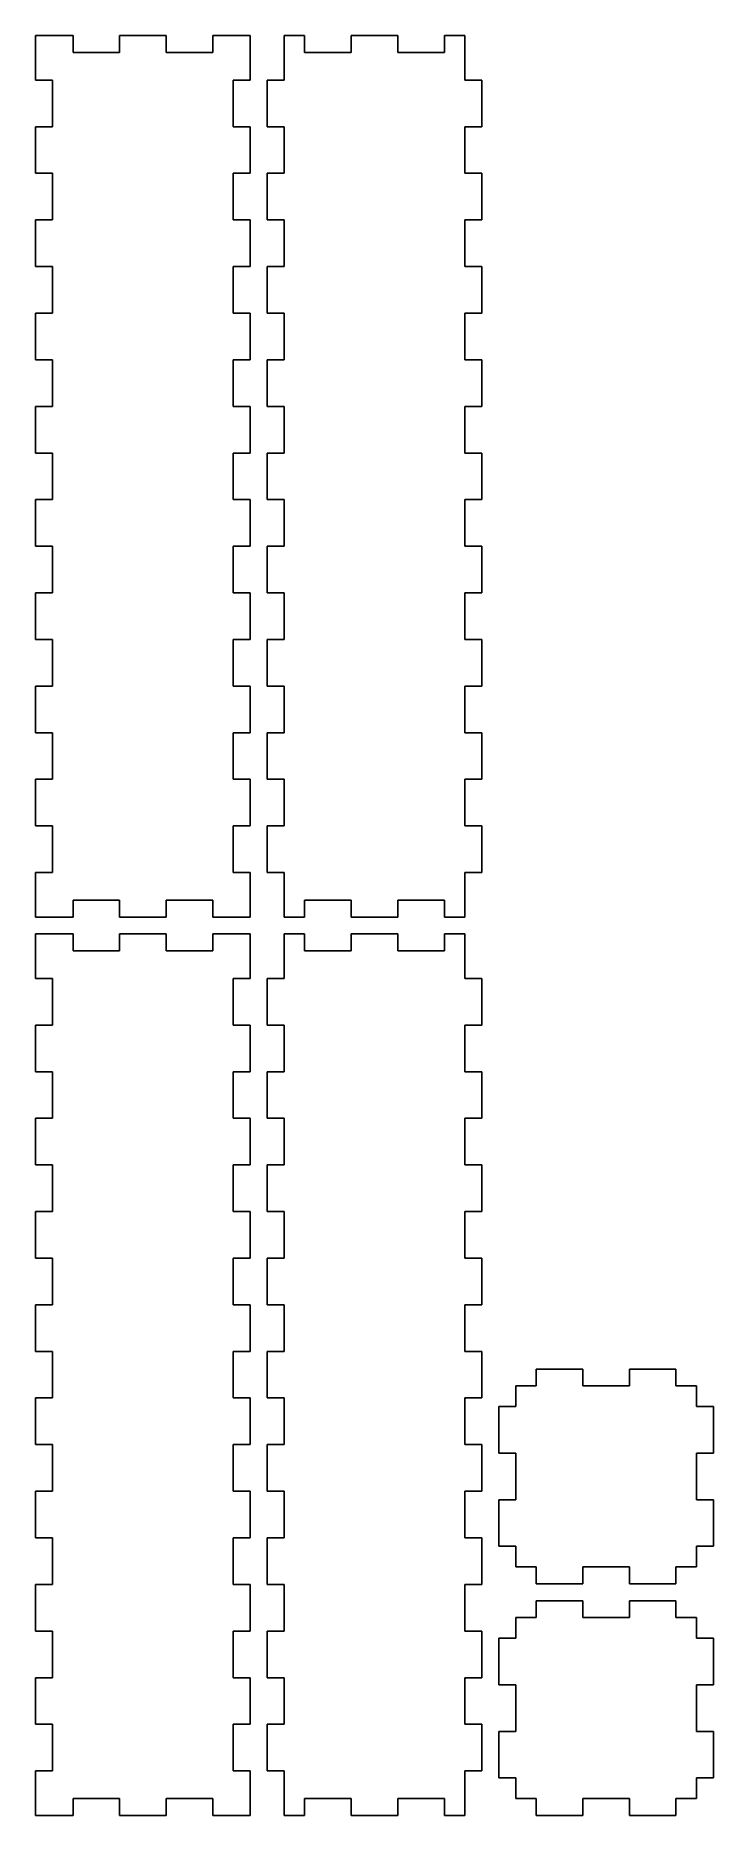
# Model space of a CAD drawing. Header units: millimetres. Extents: x 0 to 120, y 3 to 318.
import ezdxf

# ---------------------------------------------------------------- set-up
doc = ezdxf.new("R2010")
doc.units = ezdxf.units.MM

msp = doc.modelspace()

# ---------------------------------------------------------------- linework, layer by layer
at = {"layer": 'back_outsideCutPath'}
for p, q in [((0, 318), (0, 310.125)), ((6.625, 318), (0, 318)), ((6.625, 315), (6.625, 318)), ((14.875, 315), (6.625, 315)), ((23.125, 318), (14.875, 318)), ((14.875, 318), (14.875, 315)), ((23.125, 315), (23.125, 318)), ((31.375, 315), (23.125, 315)), ((38, 318), (31.375, 318)), ((31.375, 318), (31.375, 315)), ((38, 310.125), (38, 318)), ((0, 310.125), (3, 310.125)), ((3, 310.125), (3, 301.875)), ((35, 301.875), (35, 310.125)), ((35, 310.125), (38, 310.125)), ((3, 301.875), (0, 301.875)), ((0, 301.875), (0, 293.625)), ((38, 301.875), (35, 301.875)), ((38, 293.625), (38, 301.875)), ((0, 293.625), (3, 293.625)), ((3, 293.625), (3, 285.375)), ((35, 285.375), (35, 293.625)), ((35, 293.625), (38, 293.625)), ((3, 285.375), (0, 285.375)), ((0, 285.375), (0, 277.125)), ((38, 285.375), (35, 285.375)), ((38, 277.125), (38, 285.375)), ((0, 277.125), (3, 277.125)), ((3, 277.125), (3, 268.875)), ((35, 268.875), (35, 277.125)), ((35, 277.125), (38, 277.125)), ((3, 268.875), (0, 268.875)), ((0, 268.875), (0, 260.625)), ((38, 268.875), (35, 268.875)), ((38, 260.625), (38, 268.875)), ((0, 260.625), (3, 260.625)), ((3, 260.625), (3, 252.375)), ((35, 252.375), (35, 260.625)), ((35, 260.625), (38, 260.625)), ((3, 252.375), (0, 252.375)), ((0, 252.375), (0, 244.125)), ((38, 252.375), (35, 252.375)), ((38, 244.125), (38, 252.375)), ((0, 244.125), (3, 244.125)), ((3, 244.125), (3, 235.875)), ((35, 235.875), (35, 244.125)), ((35, 244.125), (38, 244.125)), ((3, 235.875), (0, 235.875)), ((0, 235.875), (0, 227.625)), ((38, 235.875), (35, 235.875)), ((38, 227.625), (38, 235.875)), ((0, 227.625), (3, 227.625)), ((3, 227.625), (3, 219.375)), ((35, 219.375), (35, 227.625)), ((35, 227.625), (38, 227.625)), ((3, 219.375), (0, 219.375)), ((0, 219.375), (0, 211.125)), ((38, 219.375), (35, 219.375)), ((38, 211.125), (38, 219.375)), ((0, 211.125), (3, 211.125)), ((3, 211.125), (3, 202.875)), ((35, 202.875), (35, 211.125)), ((35, 211.125), (38, 211.125)), ((3, 202.875), (0, 202.875)), ((0, 202.875), (0, 194.625)), ((38, 202.875), (35, 202.875)), ((38, 194.625), (38, 202.875)), ((0, 194.625), (3, 194.625)), ((3, 194.625), (3, 186.375)), ((35, 186.375), (35, 194.625)), ((35, 194.625), (38, 194.625)), ((3, 186.375), (0, 186.375)), ((0, 186.375), (0, 178.125)), ((38, 186.375), (35, 186.375)), ((38, 178.125), (38, 186.375)), ((0, 178.125), (3, 178.125)), ((3, 178.125), (3, 169.875)), ((35, 169.875), (35, 178.125)), ((35, 178.125), (38, 178.125)), ((3, 169.875), (0, 169.875)), ((0, 169.875), (0, 162)), ((38, 169.875), (35, 169.875)), ((38, 162), (38, 169.875)), ((6.625, 162), (6.625, 165)), ((6.625, 165), (14.875, 165)), ((14.875, 165), (14.875, 162)), ((23.125, 162), (23.125, 165)), ((23.125, 165), (31.375, 165)), ((31.375, 165), (31.375, 162)), ((0, 162), (6.625, 162)), ((14.875, 162), (23.125, 162)), ((31.375, 162), (38, 162))]:
    msp.add_line(p, q, dxfattribs=at)
at = {"layer": 'bottom_outsideCutPath'}
for p, q in [((96.875, 82), (88.625, 82)), ((88.625, 82), (88.625, 79)), ((96.875, 79), (96.875, 82)), ((113.375, 82), (105.125, 82)), ((105.125, 82), (105.125, 79)), ((113.375, 79), (113.375, 82)), ((85, 79), (85, 75.375)), ((88.625, 79), (85, 79)), ((105.125, 79), (96.875, 79)), ((117, 79), (113.375, 79)), ((117, 75.375), (117, 79)), ((85, 75.375), (82, 75.375)), ((82, 75.375), (82, 67.125)), ((120, 75.375), (117, 75.375)), ((120, 67.125), (120, 75.375)), ((82, 67.125), (85, 67.125)), ((85, 67.125), (85, 58.875)), ((117, 58.875), (117, 67.125)), ((117, 67.125), (120, 67.125)), ((85, 58.875), (82, 58.875)), ((82, 58.875), (82, 50.625)), ((120, 58.875), (117, 58.875)), ((120, 50.625), (120, 58.875)), ((82, 50.625), (85, 50.625)), ((85, 50.625), (85, 47)), ((117, 47), (117, 50.625)), ((117, 50.625), (120, 50.625)), ((85, 47), (88.625, 47)), ((88.625, 47), (88.625, 44)), ((96.875, 44), (96.875, 47)), ((96.875, 47), (105.125, 47)), ((105.125, 47), (105.125, 44)), ((113.375, 44), (113.375, 47)), ((113.375, 47), (117, 47)), ((88.625, 44), (96.875, 44)), ((105.125, 44), (113.375, 44))]:
    msp.add_line(p, q, dxfattribs=at)
at = {"layer": 'front_outsideCutPath'}
for p, q in [((0, 159), (0, 151.125)), ((6.625, 159), (0, 159)), ((6.625, 156), (6.625, 159)), ((23.125, 159), (14.875, 159)), ((14.875, 159), (14.875, 156)), ((23.125, 156), (23.125, 159)), ((38, 159), (31.375, 159)), ((31.375, 159), (31.375, 156)), ((38, 151.125), (38, 159)), ((14.875, 156), (6.625, 156)), ((31.375, 156), (23.125, 156)), ((0, 151.125), (3, 151.125)), ((3, 151.125), (3, 142.875)), ((35, 142.875), (35, 151.125)), ((35, 151.125), (38, 151.125)), ((3, 142.875), (0, 142.875)), ((0, 142.875), (0, 134.625)), ((38, 142.875), (35, 142.875)), ((38, 134.625), (38, 142.875)), ((0, 134.625), (3, 134.625)), ((3, 134.625), (3, 126.375)), ((35, 126.375), (35, 134.625)), ((35, 134.625), (38, 134.625)), ((3, 126.375), (0, 126.375)), ((0, 126.375), (0, 118.125)), ((38, 126.375), (35, 126.375)), ((38, 118.125), (38, 126.375)), ((0, 118.125), (3, 118.125)), ((3, 118.125), (3, 109.875)), ((35, 109.875), (35, 118.125)), ((35, 118.125), (38, 118.125)), ((3, 109.875), (0, 109.875)), ((0, 109.875), (0, 101.625)), ((38, 109.875), (35, 109.875)), ((38, 101.625), (38, 109.875)), ((0, 101.625), (3, 101.625)), ((3, 101.625), (3, 93.375)), ((35, 93.375), (35, 101.625)), ((35, 101.625), (38, 101.625)), ((3, 93.375), (0, 93.375)), ((0, 93.375), (0, 85.125)), ((38, 93.375), (35, 93.375)), ((38, 85.125), (38, 93.375)), ((0, 85.125), (3, 85.125)), ((3, 85.125), (3, 76.875)), ((35, 76.875), (35, 85.125)), ((35, 85.125), (38, 85.125)), ((3, 76.875), (0, 76.875)), ((0, 76.875), (0, 68.625)), ((38, 76.875), (35, 76.875)), ((38, 68.625), (38, 76.875)), ((0, 68.625), (3, 68.625)), ((3, 68.625), (3, 60.375)), ((35, 60.375), (35, 68.625)), ((35, 68.625), (38, 68.625)), ((3, 60.375), (0, 60.375)), ((0, 60.375), (0, 52.125)), ((38, 60.375), (35, 60.375)), ((38, 52.125), (38, 60.375)), ((0, 52.125), (3, 52.125)), ((3, 52.125), (3, 43.875)), ((35, 43.875), (35, 52.125)), ((35, 52.125), (38, 52.125)), ((3, 43.875), (0, 43.875)), ((0, 43.875), (0, 35.625)), ((38, 43.875), (35, 43.875)), ((38, 35.625), (38, 43.875)), ((0, 35.625), (3, 35.625)), ((3, 35.625), (3, 27.375)), ((35, 27.375), (35, 35.625)), ((35, 35.625), (38, 35.625)), ((3, 27.375), (0, 27.375)), ((0, 27.375), (0, 19.125)), ((38, 27.375), (35, 27.375)), ((38, 19.125), (38, 27.375)), ((0, 19.125), (3, 19.125)), ((3, 19.125), (3, 10.875)), ((35, 10.875), (35, 19.125)), ((35, 19.125), (38, 19.125)), ((3, 10.875), (0, 10.875)), ((0, 10.875), (0, 3)), ((38, 10.875), (35, 10.875)), ((38, 3), (38, 10.875)), ((6.625, 3), (6.625, 6)), ((6.625, 6), (14.875, 6)), ((14.875, 6), (14.875, 3)), ((23.125, 3), (23.125, 6)), ((23.125, 6), (31.375, 6)), ((31.375, 6), (31.375, 3)), ((0, 3), (6.625, 3)), ((14.875, 3), (23.125, 3)), ((31.375, 3), (38, 3))]:
    msp.add_line(p, q, dxfattribs=at)
at = {"layer": 'left_outsideCutPath'}
for p, q in [((44, 159), (44, 151.125)), ((47.625, 159), (44, 159)), ((47.625, 156), (47.625, 159)), ((64.125, 159), (55.875, 159)), ((55.875, 159), (55.875, 156)), ((64.125, 156), (64.125, 159)), ((76, 159), (72.375, 159)), ((72.375, 159), (72.375, 156)), ((76, 151.125), (76, 159)), ((55.875, 156), (47.625, 156)), ((72.375, 156), (64.125, 156)), ((44, 151.125), (41, 151.125)), ((41, 151.125), (41, 142.875)), ((79, 151.125), (76, 151.125)), ((79, 142.875), (79, 151.125)), ((41, 142.875), (44, 142.875)), ((44, 142.875), (44, 134.625)), ((76, 134.625), (76, 142.875)), ((76, 142.875), (79, 142.875)), ((44, 134.625), (41, 134.625)), ((41, 134.625), (41, 126.375)), ((79, 134.625), (76, 134.625)), ((79, 126.375), (79, 134.625)), ((41, 126.375), (44, 126.375)), ((44, 126.375), (44, 118.125)), ((76, 118.125), (76, 126.375)), ((76, 126.375), (79, 126.375)), ((44, 118.125), (41, 118.125)), ((41, 118.125), (41, 109.875)), ((79, 118.125), (76, 118.125)), ((79, 109.875), (79, 118.125)), ((41, 109.875), (44, 109.875)), ((44, 109.875), (44, 101.625)), ((76, 101.625), (76, 109.875)), ((76, 109.875), (79, 109.875)), ((44, 101.625), (41, 101.625)), ((41, 101.625), (41, 93.375)), ((79, 101.625), (76, 101.625)), ((79, 93.375), (79, 101.625)), ((41, 93.375), (44, 93.375)), ((44, 93.375), (44, 85.125)), ((76, 85.125), (76, 93.375)), ((76, 93.375), (79, 93.375)), ((44, 85.125), (41, 85.125)), ((41, 85.125), (41, 76.875)), ((79, 85.125), (76, 85.125)), ((79, 76.875), (79, 85.125)), ((41, 76.875), (44, 76.875)), ((44, 76.875), (44, 68.625)), ((76, 68.625), (76, 76.875)), ((76, 76.875), (79, 76.875)), ((44, 68.625), (41, 68.625)), ((41, 68.625), (41, 60.375)), ((79, 68.625), (76, 68.625)), ((79, 60.375), (79, 68.625)), ((41, 60.375), (44, 60.375)), ((44, 60.375), (44, 52.125)), ((76, 52.125), (76, 60.375)), ((76, 60.375), (79, 60.375)), ((44, 52.125), (41, 52.125)), ((41, 52.125), (41, 43.875)), ((79, 52.125), (76, 52.125)), ((79, 43.875), (79, 52.125)), ((41, 43.875), (44, 43.875)), ((44, 43.875), (44, 35.625)), ((76, 35.625), (76, 43.875)), ((76, 43.875), (79, 43.875)), ((44, 35.625), (41, 35.625)), ((41, 35.625), (41, 27.375)), ((79, 35.625), (76, 35.625)), ((79, 27.375), (79, 35.625)), ((41, 27.375), (44, 27.375)), ((44, 27.375), (44, 19.125)), ((76, 19.125), (76, 27.375)), ((76, 27.375), (79, 27.375)), ((44, 19.125), (41, 19.125)), ((41, 19.125), (41, 10.875)), ((79, 19.125), (76, 19.125)), ((79, 10.875), (79, 19.125)), ((41, 10.875), (44, 10.875)), ((44, 10.875), (44, 3)), ((76, 3), (76, 10.875)), ((76, 10.875), (79, 10.875)), ((47.625, 3), (47.625, 6)), ((47.625, 6), (55.875, 6)), ((55.875, 6), (55.875, 3)), ((64.125, 3), (64.125, 6)), ((64.125, 6), (72.375, 6)), ((72.375, 6), (72.375, 3)), ((44, 3), (47.625, 3)), ((55.875, 3), (64.125, 3)), ((72.375, 3), (76, 3))]:
    msp.add_line(p, q, dxfattribs=at)
at = {"layer": 'right_outsideCutPath'}
for p, q in [((44, 318), (44, 310.125)), ((47.625, 318), (44, 318)), ((47.625, 315), (47.625, 318)), ((55.875, 315), (47.625, 315)), ((64.125, 318), (55.875, 318)), ((55.875, 318), (55.875, 315)), ((64.125, 315), (64.125, 318)), ((72.375, 315), (64.125, 315)), ((76, 318), (72.375, 318)), ((72.375, 318), (72.375, 315)), ((76, 310.125), (76, 318)), ((44, 310.125), (41, 310.125)), ((41, 310.125), (41, 301.875)), ((79, 310.125), (76, 310.125)), ((79, 301.875), (79, 310.125)), ((41, 301.875), (44, 301.875)), ((44, 301.875), (44, 293.625)), ((76, 293.625), (76, 301.875)), ((76, 301.875), (79, 301.875)), ((44, 293.625), (41, 293.625)), ((41, 293.625), (41, 285.375)), ((79, 293.625), (76, 293.625)), ((79, 285.375), (79, 293.625)), ((41, 285.375), (44, 285.375)), ((44, 285.375), (44, 277.125)), ((76, 277.125), (76, 285.375)), ((76, 285.375), (79, 285.375)), ((44, 277.125), (41, 277.125)), ((41, 277.125), (41, 268.875)), ((79, 277.125), (76, 277.125)), ((79, 268.875), (79, 277.125)), ((41, 268.875), (44, 268.875)), ((44, 268.875), (44, 260.625)), ((76, 260.625), (76, 268.875)), ((76, 268.875), (79, 268.875)), ((44, 260.625), (41, 260.625)), ((41, 260.625), (41, 252.375)), ((79, 260.625), (76, 260.625)), ((79, 252.375), (79, 260.625)), ((41, 252.375), (44, 252.375)), ((44, 252.375), (44, 244.125)), ((76, 244.125), (76, 252.375)), ((76, 252.375), (79, 252.375)), ((44, 244.125), (41, 244.125)), ((41, 244.125), (41, 235.875)), ((79, 244.125), (76, 244.125)), ((79, 235.875), (79, 244.125)), ((41, 235.875), (44, 235.875)), ((44, 235.875), (44, 227.625)), ((76, 227.625), (76, 235.875)), ((76, 235.875), (79, 235.875)), ((44, 227.625), (41, 227.625)), ((41, 227.625), (41, 219.375)), ((79, 227.625), (76, 227.625)), ((79, 219.375), (79, 227.625)), ((41, 219.375), (44, 219.375)), ((44, 219.375), (44, 211.125)), ((76, 211.125), (76, 219.375)), ((76, 219.375), (79, 219.375)), ((44, 211.125), (41, 211.125)), ((41, 211.125), (41, 202.875)), ((79, 211.125), (76, 211.125)), ((79, 202.875), (79, 211.125)), ((41, 202.875), (44, 202.875)), ((44, 202.875), (44, 194.625)), ((76, 194.625), (76, 202.875)), ((76, 202.875), (79, 202.875)), ((44, 194.625), (41, 194.625)), ((41, 194.625), (41, 186.375)), ((79, 194.625), (76, 194.625)), ((79, 186.375), (79, 194.625)), ((41, 186.375), (44, 186.375)), ((44, 186.375), (44, 178.125)), ((76, 178.125), (76, 186.375)), ((76, 186.375), (79, 186.375)), ((44, 178.125), (41, 178.125)), ((41, 178.125), (41, 169.875)), ((79, 178.125), (76, 178.125)), ((79, 169.875), (79, 178.125)), ((41, 169.875), (44, 169.875)), ((44, 169.875), (44, 162)), ((76, 162), (76, 169.875)), ((76, 169.875), (79, 169.875)), ((47.625, 162), (47.625, 165)), ((47.625, 165), (55.875, 165)), ((55.875, 165), (55.875, 162)), ((64.125, 162), (64.125, 165)), ((64.125, 165), (72.375, 165)), ((72.375, 165), (72.375, 162)), ((44, 162), (47.625, 162)), ((55.875, 162), (64.125, 162)), ((72.375, 162), (76, 162))]:
    msp.add_line(p, q, dxfattribs=at)
at = {"layer": 'top_outsideCutPath'}
for p, q in [((96.875, 41), (88.625, 41)), ((88.625, 41), (88.625, 38)), ((96.875, 38), (96.875, 41)), ((113.375, 41), (105.125, 41)), ((105.125, 41), (105.125, 38)), ((113.375, 38), (113.375, 41)), ((85, 38), (85, 34.375)), ((88.625, 38), (85, 38)), ((105.125, 38), (96.875, 38)), ((117, 38), (113.375, 38)), ((117, 34.375), (117, 38)), ((85, 34.375), (82, 34.375)), ((82, 34.375), (82, 26.125)), ((120, 34.375), (117, 34.375)), ((120, 26.125), (120, 34.375)), ((82, 26.125), (85, 26.125)), ((85, 26.125), (85, 17.875)), ((117, 17.875), (117, 26.125)), ((117, 26.125), (120, 26.125)), ((85, 17.875), (82, 17.875)), ((82, 17.875), (82, 9.625)), ((120, 17.875), (117, 17.875)), ((120, 9.625), (120, 17.875)), ((82, 9.625), (85, 9.625)), ((85, 9.625), (85, 6)), ((117, 6), (117, 9.625)), ((117, 9.625), (120, 9.625)), ((85, 6), (88.625, 6)), ((88.625, 6), (88.625, 3)), ((96.875, 3), (96.875, 6)), ((96.875, 6), (105.125, 6)), ((105.125, 6), (105.125, 3)), ((113.375, 3), (113.375, 6)), ((113.375, 6), (117, 6)), ((88.625, 3), (96.875, 3)), ((105.125, 3), (113.375, 3))]:
    msp.add_line(p, q, dxfattribs=at)

doc.saveas('drawing.dxf')
